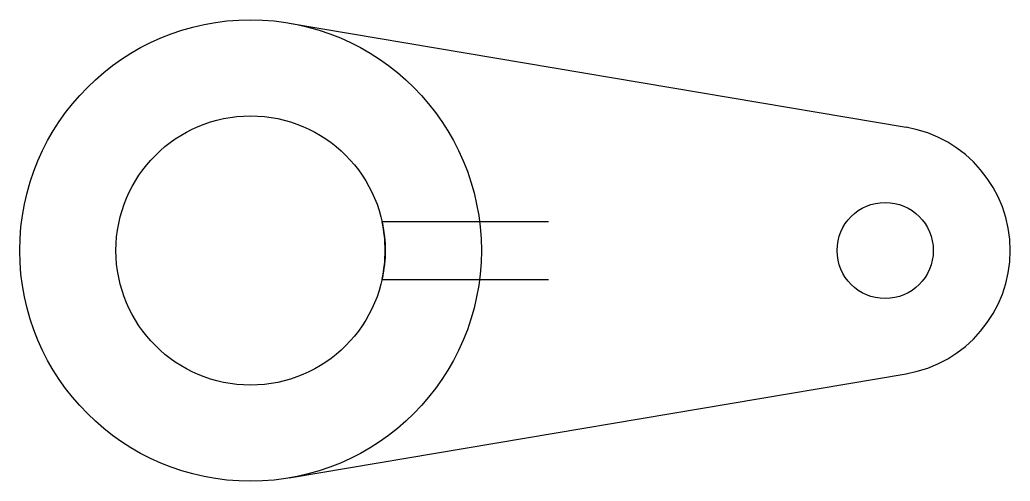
# Model space of a CAD drawing. Header units: metres. Extents: x 0 to 103, y 0 to 48.
import ezdxf

# ---------------------------------------------------------------- set-up
doc = ezdxf.new("R2010")
doc.units = ezdxf.units.M

msp = doc.modelspace()

# ---------------------------------------------------------------- linework, layer by layer
for p, q in [((28, 47.6643), (92.1667, 36.8182)), ((37.6748, 27), (55, 27)), ((37.6748, 21), (55, 21)), ((28, 0.3357), (92.1667, 11.1818))]:
    msp.add_line(p, q)
for centre, radius in [((24, 24), 24), ((24, 24), 14), ((90, 24), 5)]:
    msp.add_circle(centre, radius)
for centre, radius, start, end in [((90, 24), 13, 279.5944, 80.4056), ((24, 24), 14, -12.38, 12.38)]:
    msp.add_arc(centre, radius, start, end)

doc.saveas('drawing.dxf')
